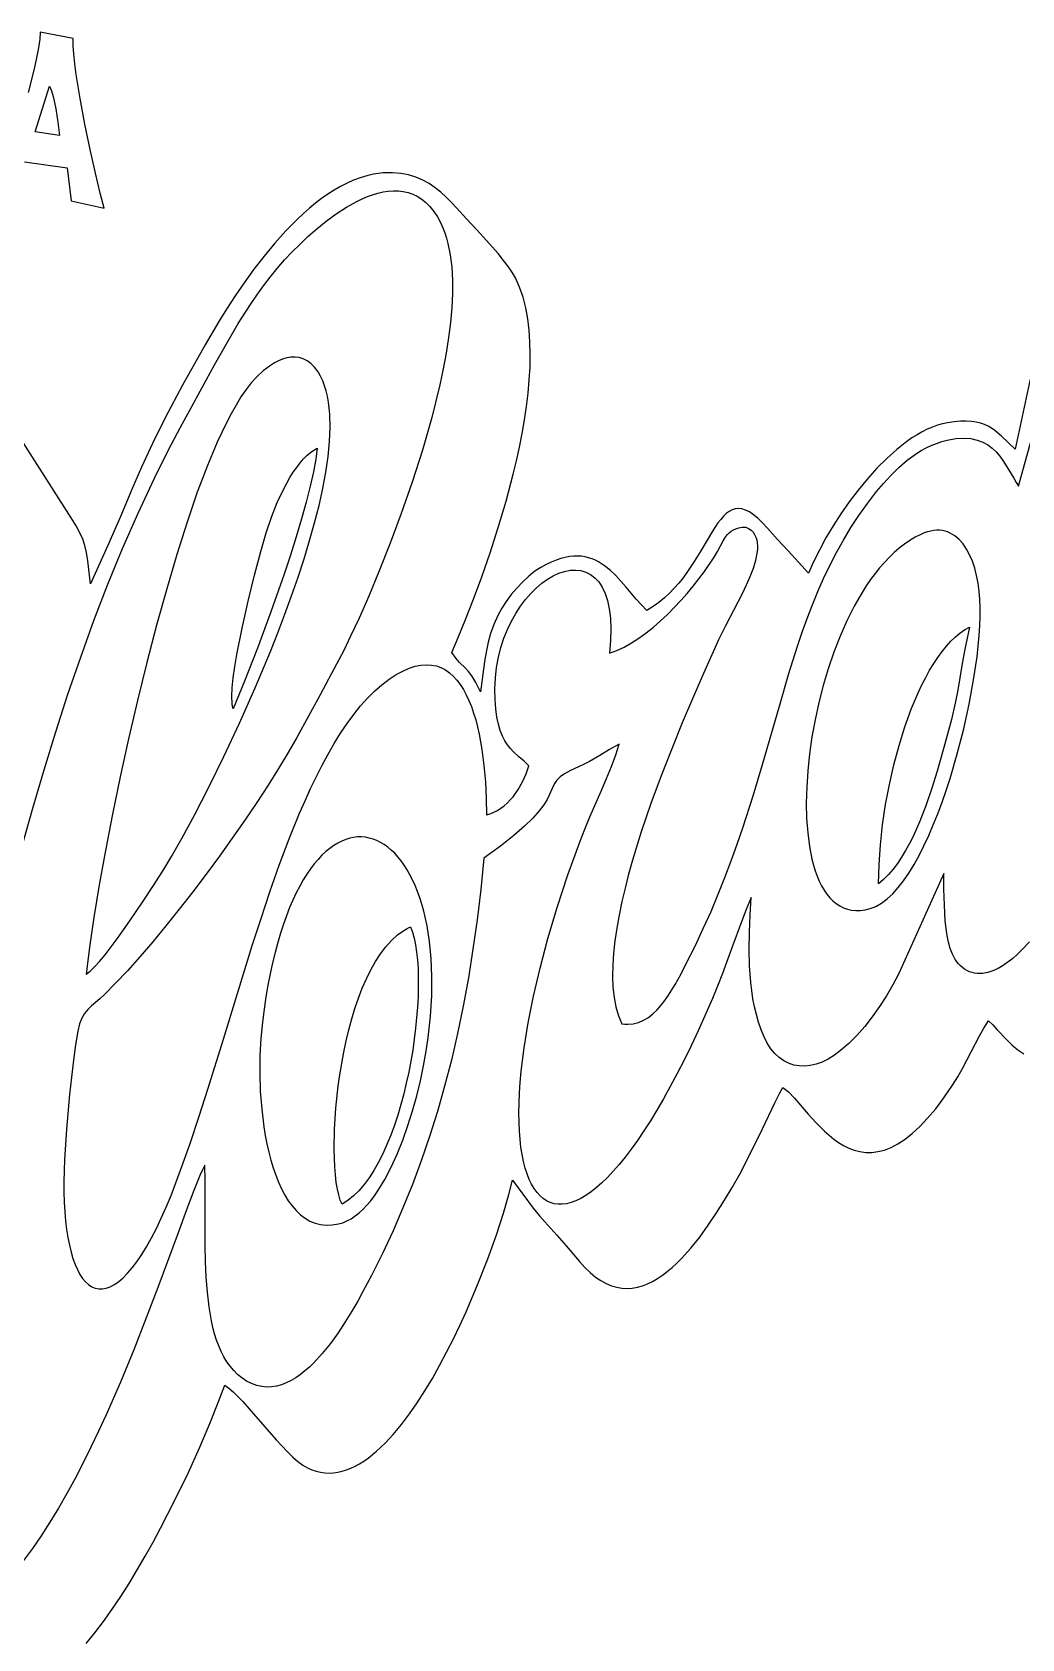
# Model space of a CAD drawing. Extents: x 0 to 500, y 0 to 300.
# Drawn here: x 67 to 126.5, y 55.9 to 152.5 of the extents above; entities that cross this region are included whole.
import ezdxf

# ---------------------------------------------------------------- set-up
doc = ezdxf.new("R2010")
doc.units = 0
doc.layers.add('Nível Padrão', color=18, linetype='CONTINUOUS')

msp = doc.modelspace()

# ---------------------------------------------------------------- linework, layer by layer
at = {"layer": 'Nível Padrão'}
for points in [[(66.569, 144.672), (69.126, 144.306), (69.369, 142.322), (71.348, 141.9), (71.117, 142.795), (70.828, 144.004), (70.511, 145.423), (70.194, 146.951), (69.906, 148.485), (69.675, 149.923), (69.589, 150.574), (69.529, 151.163), (69.498, 151.677), (69.498, 152.103), (67.516, 152.476), (67.481, 152.048), (67.404, 151.528), (67.291, 150.933), (67.146, 150.276), (66.78, 148.839)], [(127.026, 131.606), (126.129, 127.392), (125.298, 128.189), (124.909, 128.513), (124.708, 128.652), (124.498, 128.775), (124.276, 128.879), (124.036, 128.963), (123.777, 129.027), (123.493, 129.068), (123.182, 129.087), (122.84, 129.081), (122.462, 129.049), (122.045, 128.99), (121.747, 128.928), (121.445, 128.841), (121.142, 128.73), (120.837, 128.596), (120.531, 128.441), (120.224, 128.266), (119.918, 128.071), (119.611, 127.857), (119.002, 127.379), (118.4, 126.839), (117.811, 126.246), (117.237, 125.61), (116.683, 124.937), (116.152, 124.237), (115.65, 123.518), (115.18, 122.788), (114.746, 122.057), (114.352, 121.331), (114.002, 120.62), (113.701, 119.933), (113.105, 120.595), (112.465, 121.284), (111.825, 121.975), (111.228, 122.646), (110.931, 122.973), (110.652, 123.243), (110.391, 123.458), (110.146, 123.621), (109.915, 123.734), (109.697, 123.801), (109.491, 123.823), (109.295, 123.803), (109.108, 123.745), (108.928, 123.65), (108.754, 123.521), (108.584, 123.362), (108.418, 123.174), (108.254, 122.96), (107.924, 122.465), (107.223, 121.282), (106.83, 120.636), (106.392, 119.981), (106.153, 119.658), (105.899, 119.34), (105.629, 119.03), (105.34, 118.732), (105.032, 118.448), (104.703, 118.18), (104.351, 117.931), (103.976, 117.703), (103.656, 118.036), (103.345, 118.387), (102.734, 119.109), (102.425, 119.463), (102.109, 119.8), (101.781, 120.112), (101.438, 120.388), (101.074, 120.622), (100.883, 120.719), (100.685, 120.802), (100.48, 120.87), (100.268, 120.922), (100.047, 120.956), (99.818, 120.971), (99.579, 120.966), (99.33, 120.941), (99.072, 120.893), (98.802, 120.823), (98.521, 120.728), (98.228, 120.608), (97.922, 120.461), (97.604, 120.287), (97.247, 120.052), (96.881, 119.76), (96.517, 119.421), (96.163, 119.047), (95.83, 118.65), (95.525, 118.24), (95.26, 117.829), (95.042, 117.428), (94.785, 116.852), (94.59, 116.316), (94.444, 115.798), (94.334, 115.281), (94.246, 114.743), (94.168, 114.165), (93.989, 112.812), (93.697, 113.368), (93.457, 113.759), (93.256, 114.032), (93.076, 114.229), (92.718, 114.578), (92.509, 114.819), (92.259, 115.163), (92.643, 116.075), (93.079, 117.151), (93.554, 118.371), (94.05, 119.713), (94.553, 121.157), (95.047, 122.682), (95.516, 124.265), (95.945, 125.887), (96.14, 126.705), (96.319, 127.525), (96.481, 128.345), (96.623, 129.16), (96.743, 129.969), (96.84, 130.77), (96.911, 131.558), (96.955, 132.333), (96.969, 133.09), (96.953, 133.829), (96.903, 134.545), (96.818, 135.236), (96.696, 135.9), (96.535, 136.534), (96.333, 137.135), (96.088, 137.7), (95.912, 138.006), (95.665, 138.363), (95.365, 138.752), (95.033, 139.156), (94.344, 139.942), (93.749, 140.579), (93.143, 141.241), (92.542, 141.91), (92.235, 142.236), (91.919, 142.55), (91.592, 142.846), (91.249, 143.12), (90.887, 143.366), (90.503, 143.581), (90.094, 143.759), (89.656, 143.895), (89.185, 143.985), (88.68, 144.023), (88.135, 144.006), (87.548, 143.926), (87.147, 143.838), (86.749, 143.719), (86.353, 143.573), (85.961, 143.401), (85.572, 143.203), (85.187, 142.981), (84.806, 142.738), (84.429, 142.474), (84.058, 142.19), (83.69, 141.889), (83.329, 141.571), (82.972, 141.238), (82.277, 140.534), (81.607, 139.787), (80.965, 139.009), (80.352, 138.213), (79.772, 137.409), (79.226, 136.609), (78.716, 135.825), (78.245, 135.068), (77.429, 133.682), (76.072, 131.256), (75.045, 129.326), (74.254, 127.732), (73.605, 126.318), (73.003, 124.925), (72.354, 123.396), (71.564, 121.573), (70.539, 119.297), (70.372, 120.689), (70.291, 121.191), (70.194, 121.613), (70.067, 121.994), (69.896, 122.372), (69.668, 122.783), (69.371, 123.267), (65.612, 129.175)], [(66.398, 103.472), (67.058, 105.806), (67.739, 108.115), (68.444, 110.4), (69.178, 112.659), (69.943, 114.891), (70.744, 117.098), (71.584, 119.276), (72.467, 121.427), (73.396, 123.55), (74.375, 125.644), (74.884, 126.679), (75.407, 127.708), (75.944, 128.729), (76.497, 129.742), (77.989, 132.461), (78.702, 133.733), (79.417, 134.947), (80.152, 136.107), (80.533, 136.666), (80.926, 137.213), (81.333, 137.746), (81.756, 138.266), (82.199, 138.774), (82.663, 139.27), (83.109, 139.715), (83.603, 140.179), (84.138, 140.648), (84.707, 141.107), (85.303, 141.545), (85.918, 141.946), (86.546, 142.297), (86.863, 142.45), (87.18, 142.586), (87.496, 142.702), (87.812, 142.797), (88.125, 142.87), (88.435, 142.918), (88.741, 142.941), (89.042, 142.936), (89.337, 142.901), (89.626, 142.835), (89.907, 142.737), (90.18, 142.604), (90.443, 142.435), (90.696, 142.228), (90.938, 141.981), (91.168, 141.693), (91.385, 141.362), (91.589, 140.987), (91.718, 140.703), (91.833, 140.405), (91.935, 140.093), (92.023, 139.768), (92.162, 139.08), (92.251, 138.345), (92.295, 137.567), (92.295, 136.75), (92.254, 135.898), (92.175, 135.016), (92.061, 134.107), (91.913, 133.176), (91.736, 132.226), (91.531, 131.263), (91.301, 130.288), (91.049, 129.308), (90.777, 128.326), (90.489, 127.346), (89.872, 125.409), (89.219, 123.53), (88.553, 121.74), (87.893, 120.074), (87.263, 118.564), (86.682, 117.243), (86.172, 116.143), (85.754, 115.297), (85.025, 113.903), (84.333, 112.616), (82.929, 110.062), (82.417, 109.159), (81.841, 108.2), (81.21, 107.195), (80.53, 106.154), (79.81, 105.088), (79.058, 104.007), (78.279, 102.921), (77.483, 101.84), (76.677, 100.774), (75.868, 99.734), (75.063, 98.731), (74.271, 97.773), (73.498, 96.872), (72.753, 96.037), (72.043, 95.28), (71.375, 94.609), (71.09, 94.35), (70.826, 94.126), (70.584, 93.919), (70.365, 93.707), (70.173, 93.469), (70.008, 93.186), (69.872, 92.837), (69.768, 92.401), (69.633, 91.582), (69.504, 90.649), (69.383, 89.637), (69.271, 88.584), (69.087, 86.498), (68.968, 84.685), (68.941, 84.004), (68.93, 83.348), (68.934, 82.718), (68.954, 82.116), (68.988, 81.541), (69.036, 80.994), (69.098, 80.478), (69.174, 79.992), (69.264, 79.538), (69.366, 79.117), (69.481, 78.729), (69.609, 78.376), (69.748, 78.057), (69.899, 77.776), (70.061, 77.531), (70.235, 77.325), (70.418, 77.157), (70.612, 77.03), (70.816, 76.943), (71.03, 76.899), (71.252, 76.897), (71.484, 76.939), (71.724, 77.026), (71.972, 77.158), (72.228, 77.336), (72.491, 77.563), (72.761, 77.837), (73.039, 78.161), (73.322, 78.535), (73.612, 78.96), (73.908, 79.438), (74.209, 79.968), (74.498, 80.528), (74.79, 81.144), (75.082, 81.809), (75.374, 82.516), (75.954, 84.031), (76.522, 85.637), (77.072, 87.282), (77.596, 88.914), (78.539, 91.927), (79.358, 94.604), (80.282, 97.609), (80.786, 99.184), (81.32, 100.781), (81.883, 102.38), (82.478, 103.961), (83.106, 105.505), (83.432, 106.256), (83.767, 106.99), (84.11, 107.705), (84.462, 108.398), (84.823, 109.066), (85.192, 109.708), (85.571, 110.32), (85.96, 110.9), (86.357, 111.446), (86.764, 111.955), (87.181, 112.425), (87.607, 112.852), (88.043, 113.235), (88.49, 113.572), (88.907, 113.84), (89.306, 114.056), (89.686, 114.222), (90.048, 114.339), (90.393, 114.41), (90.721, 114.436), (91.031, 114.418), (91.325, 114.36), (91.603, 114.262), (91.865, 114.127), (92.111, 113.956), (92.342, 113.751), (92.559, 113.514), (92.761, 113.247), (92.949, 112.952), (93.123, 112.631), (93.284, 112.285), (93.432, 111.916), (93.567, 111.527), (93.69, 111.118), (93.8, 110.693), (93.9, 110.252), (94.065, 109.331), (94.188, 108.372), (94.272, 107.388), (94.319, 106.394), (94.333, 105.406), (94.559, 105.471), (94.779, 105.56), (94.992, 105.671), (95.198, 105.802), (95.395, 105.952), (95.584, 106.119), (95.763, 106.302), (95.933, 106.498), (96.241, 106.925), (96.504, 107.386), (96.718, 107.868), (96.877, 108.359), (96.752, 108.497), (96.61, 108.628), (96.291, 108.897), (95.948, 109.208), (95.777, 109.394), (95.61, 109.608), (95.45, 109.855), (95.302, 110.14), (95.169, 110.471), (95.054, 110.851), (94.96, 111.287), (94.891, 111.785), (94.851, 112.35), (94.843, 112.987), (94.873, 113.641), (94.946, 114.273), (95.058, 114.882), (95.205, 115.466), (95.386, 116.023), (95.597, 116.552), (95.834, 117.051), (96.096, 117.519), (96.379, 117.954), (96.679, 118.354), (96.995, 118.718), (97.322, 119.044), (97.658, 119.33), (98.001, 119.576), (98.346, 119.779), (98.691, 119.937), (99.032, 120.049), (99.368, 120.114), (99.695, 120.13), (100.009, 120.095), (100.308, 120.008), (100.589, 119.866), (100.848, 119.669), (101.084, 119.415), (101.292, 119.102), (101.47, 118.728), (101.615, 118.293), (101.723, 117.794), (101.792, 117.229), (101.819, 116.598), (101.8, 115.898), (101.733, 115.128), (102.173, 115.292), (102.615, 115.5), (103.058, 115.748), (103.499, 116.033), (103.937, 116.35), (104.37, 116.696), (104.797, 117.067), (105.214, 117.459), (105.622, 117.869), (106.017, 118.292), (106.398, 118.725), (106.763, 119.164), (107.438, 120.044), (108.028, 120.903), (108.233, 121.249), (108.404, 121.578), (108.563, 121.88), (108.731, 122.149), (108.825, 122.267), (108.93, 122.374), (109.048, 122.469), (109.181, 122.55), (109.333, 122.616), (109.506, 122.666), (109.703, 122.7), (109.926, 122.717), (110.098, 122.627), (110.243, 122.52), (110.363, 122.397), (110.459, 122.258), (110.532, 122.104), (110.584, 121.937), (110.616, 121.758), (110.628, 121.566), (110.622, 121.364), (110.599, 121.152), (110.509, 120.703), (110.365, 120.226), (110.179, 119.728), (109.959, 119.218), (109.715, 118.703), (109.195, 117.688), (108.695, 116.743), (108.293, 115.929), (107.307, 113.725), (106.725, 112.391), (106.108, 110.935), (105.474, 109.382), (104.84, 107.755), (104.225, 106.08), (103.647, 104.381), (103.122, 102.682), (102.886, 101.841), (102.67, 101.008), (102.477, 100.188), (102.309, 99.383), (102.167, 98.596), (102.055, 97.831), (101.974, 97.09), (101.927, 96.377), (101.916, 95.694), (101.943, 95.045), (102.01, 94.432), (102.12, 93.86), (102.275, 93.33), (102.37, 93.082), (102.478, 92.845), (102.657, 92.822), (102.831, 92.814), (103.166, 92.842), (103.485, 92.924), (103.786, 93.054), (104.072, 93.228), (104.343, 93.439), (104.599, 93.682), (104.841, 93.953), (105.07, 94.246), (105.286, 94.555), (105.682, 95.201), (106.034, 95.85), (106.348, 96.459), (106.879, 97.518), (107.375, 98.565), (107.838, 99.602), (108.271, 100.628), (108.677, 101.644), (109.057, 102.648), (109.414, 103.641), (109.751, 104.624), (110.371, 106.556), (110.938, 108.443), (111.984, 112.086), (112.501, 113.84), (113.04, 115.549), (113.324, 116.387), (113.62, 117.213), (113.931, 118.028), (114.259, 118.832), (114.607, 119.624), (114.977, 120.405), (115.371, 121.175), (115.792, 121.933), (116.242, 122.679), (116.724, 123.414), (117.239, 124.138), (117.791, 124.85), (118.2, 125.338), (118.644, 125.823), (119.123, 126.291), (119.636, 126.731), (119.906, 126.936), (120.184, 127.128), (120.471, 127.308), (120.767, 127.472), (121.072, 127.619), (121.386, 127.748), (121.709, 127.856), (122.04, 127.943), (122.563, 128.033), (123.033, 128.06), (123.455, 128.03), (123.833, 127.948), (124.17, 127.821), (124.471, 127.655), (124.739, 127.456), (124.979, 127.23), (125.193, 126.983), (125.387, 126.722), (125.728, 126.178), (126.032, 125.647), (126.18, 125.401), (126.331, 125.178), (127.848, 130.67)], [(126.987, 97.774), (126.509, 97.268), (126.247, 97.018), (125.973, 96.777), (125.687, 96.552), (125.392, 96.348), (125.09, 96.173), (124.782, 96.031), (124.47, 95.93), (124.156, 95.874), (123.842, 95.87), (123.685, 95.89), (123.528, 95.924), (123.367, 95.977), (123.217, 96.044), (123.077, 96.124), (122.947, 96.218), (122.826, 96.323), (122.715, 96.441), (122.519, 96.71), (122.355, 97.02), (122.221, 97.366), (122.113, 97.745), (122.029, 98.151), (121.965, 98.581), (121.918, 99.03), (121.864, 99.969), (121.843, 100.931), (121.831, 101.883), (119.124, 95.86), (118.766, 95.183), (118.38, 94.519), (117.967, 93.876), (117.532, 93.261), (117.077, 92.682), (116.607, 92.146), (116.123, 91.659), (115.63, 91.231), (115.254, 90.953), (114.882, 90.724), (114.515, 90.544), (114.155, 90.413), (113.803, 90.329), (113.461, 90.293), (113.129, 90.305), (112.81, 90.363), (112.503, 90.467), (112.212, 90.618), (111.937, 90.815), (111.68, 91.057), (111.441, 91.344), (111.222, 91.676), (111.025, 92.052), (110.851, 92.472), (110.696, 92.932), (110.562, 93.399), (110.45, 93.872), (110.357, 94.351), (110.282, 94.836), (110.225, 95.326), (110.153, 96.32), (110.131, 97.332), (110.147, 98.358), (110.189, 99.395), (110.245, 100.442), (109.949, 99.72), (109.66, 98.969), (109.092, 97.418), (108.52, 95.858), (108.225, 95.097), (107.922, 94.36), (107.061, 92.422), (106.637, 91.519), (106.216, 90.66), (105.8, 89.844), (105.39, 89.071), (104.984, 88.34), (104.583, 87.651), (104.189, 87.004), (103.8, 86.399), (103.418, 85.834), (103.042, 85.309), (102.674, 84.825), (102.312, 84.38), (101.958, 83.975), (101.612, 83.608), (101.274, 83.28), (100.944, 82.989), (100.623, 82.737), (100.311, 82.522), (100.009, 82.343), (99.715, 82.201), (99.432, 82.095), (99.159, 82.025), (98.896, 81.989), (98.644, 81.989), (98.404, 82.023), (98.174, 82.091), (97.956, 82.193), (97.75, 82.328), (97.557, 82.496), (97.376, 82.696), (97.207, 82.929), (97.052, 83.193), (96.91, 83.488), (96.782, 83.814), (96.668, 84.17), (96.569, 84.557), (96.483, 84.973), (96.413, 85.418), (96.358, 85.892), (96.319, 86.395), (96.295, 86.925), (96.287, 87.483), (96.296, 88.069), (96.321, 88.681), (96.363, 89.32), (96.423, 89.984), (96.595, 91.39), (96.84, 92.895), (97.159, 94.497), (97.556, 96.191), (98.033, 97.974), (98.591, 99.844), (99.234, 101.798), (99.964, 103.831), (100.245, 104.549), (100.56, 105.298), (101.228, 106.833), (101.552, 107.591), (101.851, 108.323), (102.109, 109.016), (102.312, 109.655), (101.727, 109.329), (101.145, 108.976), (100.537, 108.624), (100.213, 108.458), (99.871, 108.303), (99.392, 108.084), (99.031, 107.882), (98.766, 107.69), (98.576, 107.5), (98.438, 107.306), (98.332, 107.1), (98.125, 106.624), (97.981, 106.339), (97.78, 106.014), (97.502, 105.64), (97.124, 105.211), (96.625, 104.72), (95.982, 104.159), (95.173, 103.521), (94.178, 102.799), (93.991, 100.926), (93.774, 99.103), (93.527, 97.327), (93.248, 95.597), (92.939, 93.911), (92.598, 92.266), (92.226, 90.661), (91.823, 89.095), (91.387, 87.565), (90.919, 86.069), (90.418, 84.605), (89.885, 83.173), (89.318, 81.769), (88.719, 80.391), (88.085, 79.039), (87.418, 77.711), (86.913, 76.749), (86.595, 76.171), (86.237, 75.552), (85.843, 74.91), (85.415, 74.262), (84.957, 73.625), (84.47, 73.019), (83.958, 72.459), (83.694, 72.203), (83.424, 71.965), (83.15, 71.748), (82.871, 71.554), (82.588, 71.385), (82.302, 71.244), (82.012, 71.131), (81.719, 71.051), (81.423, 71.005), (81.125, 70.995), (80.825, 71.023), (80.524, 71.092), (80.221, 71.204), (79.918, 71.361), (79.638, 71.547), (79.38, 71.756), (79.143, 71.99), (78.926, 72.246), (78.728, 72.523), (78.548, 72.821), (78.386, 73.138), (78.24, 73.474), (78.109, 73.827), (77.993, 74.196), (77.891, 74.58), (77.802, 74.979), (77.66, 75.815), (77.559, 76.695), (77.492, 77.611), (77.453, 78.555), (77.434, 79.518), (77.429, 80.493), (77.432, 82.442), (77.425, 83.4), (77.405, 84.336), (77.267, 84.066), (77.111, 83.719), (76.742, 82.813), (76.303, 81.652), (75.795, 80.271), (74.586, 76.989), (73.89, 75.158), (73.136, 73.246), (72.329, 71.29), (71.47, 69.323), (71.022, 68.347), (70.562, 67.381), (70.091, 66.431), (69.608, 65.499), (69.115, 64.592), (68.611, 63.712), (68.097, 62.865), (67.574, 62.054), (67.041, 61.285), (66.499, 60.561)], [(70.264, 55.568), (70.795, 56.216), (71.321, 56.908), (71.841, 57.637), (72.352, 58.399), (72.855, 59.187), (73.348, 59.997), (73.829, 60.824), (74.297, 61.661), (74.751, 62.504), (75.61, 64.186), (76.396, 65.825), (77.099, 67.38), (77.708, 68.807), (78.213, 70.064), (78.602, 71.108), (78.841, 70.94), (79.104, 70.713), (79.388, 70.437), (79.689, 70.12), (80.332, 69.396), (81.01, 68.608), (81.697, 67.822), (82.369, 67.104), (82.692, 66.791), (83.002, 66.521), (83.296, 66.3), (83.57, 66.139), (83.832, 66.025), (84.093, 65.937), (84.355, 65.876), (84.618, 65.84), (84.88, 65.829), (85.142, 65.842), (85.405, 65.878), (85.666, 65.937), (85.928, 66.018), (86.188, 66.12), (86.448, 66.243), (86.708, 66.385), (86.966, 66.547), (87.223, 66.726), (87.734, 67.138), (88.239, 67.615), (88.736, 68.151), (89.226, 68.741), (89.708, 69.378), (90.179, 70.058), (90.639, 70.775), (91.087, 71.522), (91.523, 72.294), (91.944, 73.086), (92.35, 73.892), (92.741, 74.706), (93.114, 75.522), (93.806, 77.14), (94.417, 78.699), (94.939, 80.154), (95.365, 81.46), (95.687, 82.572), (95.895, 83.443), (97.155, 81.763), (97.532, 81.292), (97.842, 80.931), (98.563, 80.13), (99.127, 79.488), (99.927, 78.548), (100.25, 78.189), (100.572, 77.878), (100.894, 77.614), (101.214, 77.396), (101.533, 77.222), (101.851, 77.09), (102.167, 76.998), (102.481, 76.945), (102.794, 76.93), (103.105, 76.949), (103.413, 77.003), (103.719, 77.088), (104.023, 77.205), (104.324, 77.35), (104.623, 77.522), (104.918, 77.719), (105.21, 77.941), (105.499, 78.184), (105.785, 78.448), (106.067, 78.731), (106.619, 79.347), (107.156, 80.018), (107.674, 80.731), (108.175, 81.473), (108.655, 82.23), (109.113, 82.989), (109.572, 83.804), (110.038, 84.698), (110.934, 86.528), (111.68, 88.093), (111.96, 88.655), (112.156, 89.004), (112.318, 88.893), (112.488, 88.749), (112.852, 88.377), (113.683, 87.415), (114.154, 86.889), (114.665, 86.377), (114.935, 86.136), (115.216, 85.911), (115.508, 85.705), (115.811, 85.523), (116.126, 85.368), (116.451, 85.246), (116.789, 85.159), (117.138, 85.112), (117.5, 85.11), (117.874, 85.155), (118.261, 85.252), (118.661, 85.406), (119.073, 85.62), (119.5, 85.898), (119.939, 86.244), (120.393, 86.663), (120.861, 87.158), (121.343, 87.734), (121.84, 88.395), (122.351, 89.144), (122.667, 89.653), (122.957, 90.162), (123.483, 91.165), (123.987, 92.128), (124.247, 92.586), (124.523, 93.025), (124.776, 92.772), (125.043, 92.485), (125.623, 91.868), (125.941, 91.565), (126.279, 91.284), (126.639, 91.039)]]:
    msp.add_lwpolyline(points, dxfattribs=at)
for points in [[(68.078, 149.226), (68.19, 148.94), (68.29, 148.612), (68.378, 148.251), (68.456, 147.866), (68.579, 147.059), (68.66, 146.262), (67.205, 146.488), (68.078, 149.226)], [(78.158, 127.815), (77.862, 127.145), (77.562, 126.417), (77.26, 125.637), (76.955, 124.808), (76.34, 123.015), (75.724, 121.067), (75.113, 118.992), (74.511, 116.818), (73.925, 114.573), (73.361, 112.286), (72.823, 109.984), (72.317, 107.696), (71.85, 105.449), (71.427, 103.273), (71.053, 101.194), (70.733, 99.241), (70.475, 97.443), (70.283, 95.827), (70.508, 95.999), (70.775, 96.258), (71.078, 96.593), (71.409, 96.993), (72.135, 97.944), (72.902, 99.025), (73.662, 100.148), (74.365, 101.226), (74.961, 102.171), (75.401, 102.895), (76.044, 104.027), (76.802, 105.435), (77.645, 107.079), (78.549, 108.92), (79.484, 110.919), (80.426, 113.036), (81.346, 115.231), (81.79, 116.346), (82.218, 117.466), (82.627, 118.586), (83.014, 119.701), (83.376, 120.806), (83.708, 121.896), (84.009, 122.967), (84.273, 124.013), (84.499, 125.03), (84.682, 126.012), (84.82, 126.955), (84.908, 127.853), (84.944, 128.702), (84.923, 129.498), (84.891, 129.873), (84.844, 130.234), (84.781, 130.578), (84.702, 130.906), (84.606, 131.216), (84.494, 131.509), (84.364, 131.783), (84.216, 132.039), (84.009, 132.323), (83.789, 132.548), (83.56, 132.718), (83.322, 132.837), (83.079, 132.909), (82.831, 132.938), (82.58, 132.928), (82.33, 132.884), (82.08, 132.808), (81.834, 132.705), (81.592, 132.58), (81.358, 132.435), (81.133, 132.276), (80.918, 132.106), (80.527, 131.75), (80.2, 131.392), (79.884, 130.986), (79.579, 130.537), (79.283, 130.05), (78.994, 129.53), (78.712, 128.981), (78.158, 127.815)], [(84.154, 127.456), (84.078, 126.803), (83.94, 126.036), (83.746, 125.17), (83.504, 124.22), (83.219, 123.202), (82.899, 122.13), (82.548, 121.02), (82.174, 119.887), (81.381, 117.61), (80.571, 115.421), (79.795, 113.441), (79.102, 111.791), (79.066, 111.933), (79.043, 112.105), (79.028, 112.53), (79.054, 113.051), (79.117, 113.656), (79.212, 114.329), (79.334, 115.058), (79.643, 116.627), (80.009, 118.252), (80.397, 119.826), (80.772, 121.236), (81.098, 122.375), (81.408, 123.312), (81.754, 124.184), (82.128, 124.98), (82.522, 125.689), (82.724, 126.008), (82.929, 126.302), (83.135, 126.569), (83.342, 126.808), (83.548, 127.018), (83.753, 127.196), (83.955, 127.343), (84.154, 127.456)], [(120.454, 122.273), (120.118, 122.102), (119.789, 121.906), (119.468, 121.686), (119.154, 121.443), (118.847, 121.178), (118.548, 120.892), (118.257, 120.586), (117.974, 120.26), (117.699, 119.916), (117.431, 119.555), (117.172, 119.177), (116.921, 118.784), (116.444, 117.954), (116, 117.073), (115.592, 116.148), (115.218, 115.187), (114.881, 114.196), (114.58, 113.184), (114.317, 112.158), (114.092, 111.125), (113.906, 110.092), (113.759, 109.067), (113.653, 108.058), (113.588, 107.071), (113.565, 106.114), (113.585, 105.195), (113.648, 104.32), (113.755, 103.498), (113.906, 102.735), (113.999, 102.378), (114.103, 102.039), (114.219, 101.718), (114.347, 101.417), (114.486, 101.137), (114.637, 100.878), (114.8, 100.641), (114.975, 100.427), (115.162, 100.238), (115.362, 100.073), (115.573, 99.934), (115.797, 99.823), (116.034, 99.739), (116.283, 99.684), (116.544, 99.658), (116.819, 99.664), (117.106, 99.7), (117.406, 99.769), (117.579, 99.826), (117.751, 99.9), (118.093, 100.094), (118.431, 100.35), (118.765, 100.662), (119.093, 101.029), (119.415, 101.446), (119.732, 101.909), (120.041, 102.416), (120.344, 102.962), (120.638, 103.545), (120.924, 104.16), (121.201, 104.804), (121.469, 105.474), (121.726, 106.166), (121.973, 106.876), (122.209, 107.602), (122.644, 109.083), (123.028, 110.582), (123.357, 112.071), (123.625, 113.521), (123.828, 114.903), (123.962, 116.191), (124.001, 116.79), (124.022, 117.355), (124.023, 117.881), (124.005, 118.367), (123.961, 118.86), (123.894, 119.339), (123.802, 119.801), (123.687, 120.241), (123.547, 120.655), (123.384, 121.039), (123.197, 121.388), (122.986, 121.698), (122.752, 121.966), (122.494, 122.186), (122.212, 122.354), (122.063, 122.418), (121.907, 122.467), (121.746, 122.501), (121.579, 122.519), (121.406, 122.521), (121.227, 122.507), (121.043, 122.476), (120.852, 122.427), (120.656, 122.359), (120.454, 122.273)], [(117.909, 101.262), (117.936, 102.418), (118.017, 103.605), (118.149, 104.81), (118.33, 106.022), (118.557, 107.228), (118.827, 108.416), (119.139, 109.574), (119.489, 110.691), (119.875, 111.754), (120.295, 112.752), (120.516, 113.222), (120.745, 113.671), (120.981, 114.098), (121.224, 114.501), (121.473, 114.879), (121.728, 115.23), (121.989, 115.552), (122.255, 115.844), (122.527, 116.106), (122.803, 116.334), (123.084, 116.527), (123.369, 116.685), (123.093, 115.375), (122.914, 114.395), (122.671, 112.898), (122.52, 112.116), (122.292, 111.135), (121.943, 109.822), (121.43, 108.044), (121.113, 107.019), (120.77, 106.011), (120.396, 105.037), (119.987, 104.114), (119.768, 103.676), (119.538, 103.258), (119.297, 102.861), (119.045, 102.486), (118.781, 102.137), (118.504, 101.815), (118.213, 101.523), (117.909, 101.262)], [(90.839, 92.027), (90.976, 93.307), (91.048, 94.524), (91.06, 95.678), (91.015, 96.766), (90.915, 97.787), (90.766, 98.738), (90.571, 99.618), (90.456, 100.03), (90.332, 100.424), (90.197, 100.799), (90.054, 101.155), (89.901, 101.492), (89.739, 101.81), (89.57, 102.108), (89.393, 102.385), (89.208, 102.643), (89.017, 102.88), (88.82, 103.097), (88.616, 103.293), (88.407, 103.467), (88.193, 103.62), (87.975, 103.752), (87.752, 103.862), (87.526, 103.95), (87.296, 104.015), (87.064, 104.058), (86.829, 104.078), (86.592, 104.076), (86.354, 104.05), (86.115, 104), (85.875, 103.927), (85.635, 103.83), (85.395, 103.709), (85.156, 103.563), (84.918, 103.393), (84.681, 103.198), (84.447, 102.978), (84.215, 102.732), (83.986, 102.461), (83.761, 102.164), (83.539, 101.841), (83.321, 101.492), (83.108, 101.116), (82.901, 100.714), (82.698, 100.284), (82.502, 99.828), (82.312, 99.344), (82.13, 98.832), (81.954, 98.292), (81.786, 97.725), (81.627, 97.128), (81.476, 96.504), (81.334, 95.85), (81.202, 95.167), (81.079, 94.455), (80.967, 93.714), (80.866, 92.943), (80.772, 91.967), (80.718, 90.939), (80.708, 89.875), (80.743, 88.794), (80.825, 87.713), (80.956, 86.648), (81.041, 86.128), (81.139, 85.619), (81.251, 85.123), (81.376, 84.642), (81.515, 84.179), (81.668, 83.735), (81.835, 83.313), (82.017, 82.915), (82.214, 82.543), (82.426, 82.199), (82.653, 81.886), (82.896, 81.606), (83.155, 81.361), (83.43, 81.152), (83.722, 80.983), (84.03, 80.856), (84.355, 80.772), (84.697, 80.734), (85.057, 80.744), (85.434, 80.804), (85.695, 80.879), (85.95, 80.985), (86.201, 81.121), (86.448, 81.286), (86.689, 81.479), (86.925, 81.697), (87.155, 81.94), (87.381, 82.206), (87.601, 82.494), (87.815, 82.803), (88.226, 83.476), (88.613, 84.215), (88.975, 85.01), (89.31, 85.848), (89.619, 86.719), (89.899, 87.612), (90.15, 88.516), (90.37, 89.421), (90.559, 90.315), (90.716, 91.187), (90.839, 92.027)], [(85.653, 81.997), (85.548, 82.245), (85.456, 82.549), (85.376, 82.903), (85.31, 83.305), (85.258, 83.75), (85.219, 84.236), (85.194, 84.757), (85.183, 85.31), (85.204, 86.5), (85.285, 87.775), (85.427, 89.106), (85.522, 89.782), (85.633, 90.462), (85.759, 91.14), (85.902, 91.814), (86.062, 92.479), (86.239, 93.133), (86.433, 93.77), (86.644, 94.388), (86.873, 94.983), (87.12, 95.551), (87.384, 96.088), (87.667, 96.59), (87.969, 97.055), (88.289, 97.478), (88.628, 97.855), (88.987, 98.183), (89.364, 98.459), (89.561, 98.575), (89.762, 98.677), (89.882, 98.362), (89.985, 98), (90.07, 97.595), (90.138, 97.151), (90.189, 96.671), (90.223, 96.158), (90.24, 95.615), (90.241, 95.046), (90.225, 94.454), (90.192, 93.842), (90.079, 92.572), (89.902, 91.262), (89.79, 90.6), (89.663, 89.938), (89.52, 89.279), (89.362, 88.626), (89.189, 87.983), (89.002, 87.353), (88.8, 86.74), (88.583, 86.145), (88.352, 85.574), (88.107, 85.029), (87.848, 84.513), (87.574, 84.029), (87.288, 83.582), (86.987, 83.173), (86.673, 82.807), (86.346, 82.487), (86.006, 82.216), (85.653, 81.997)]]:
    msp.add_lwpolyline(points, close=True, dxfattribs=at)

doc.saveas('drawing.dxf')
